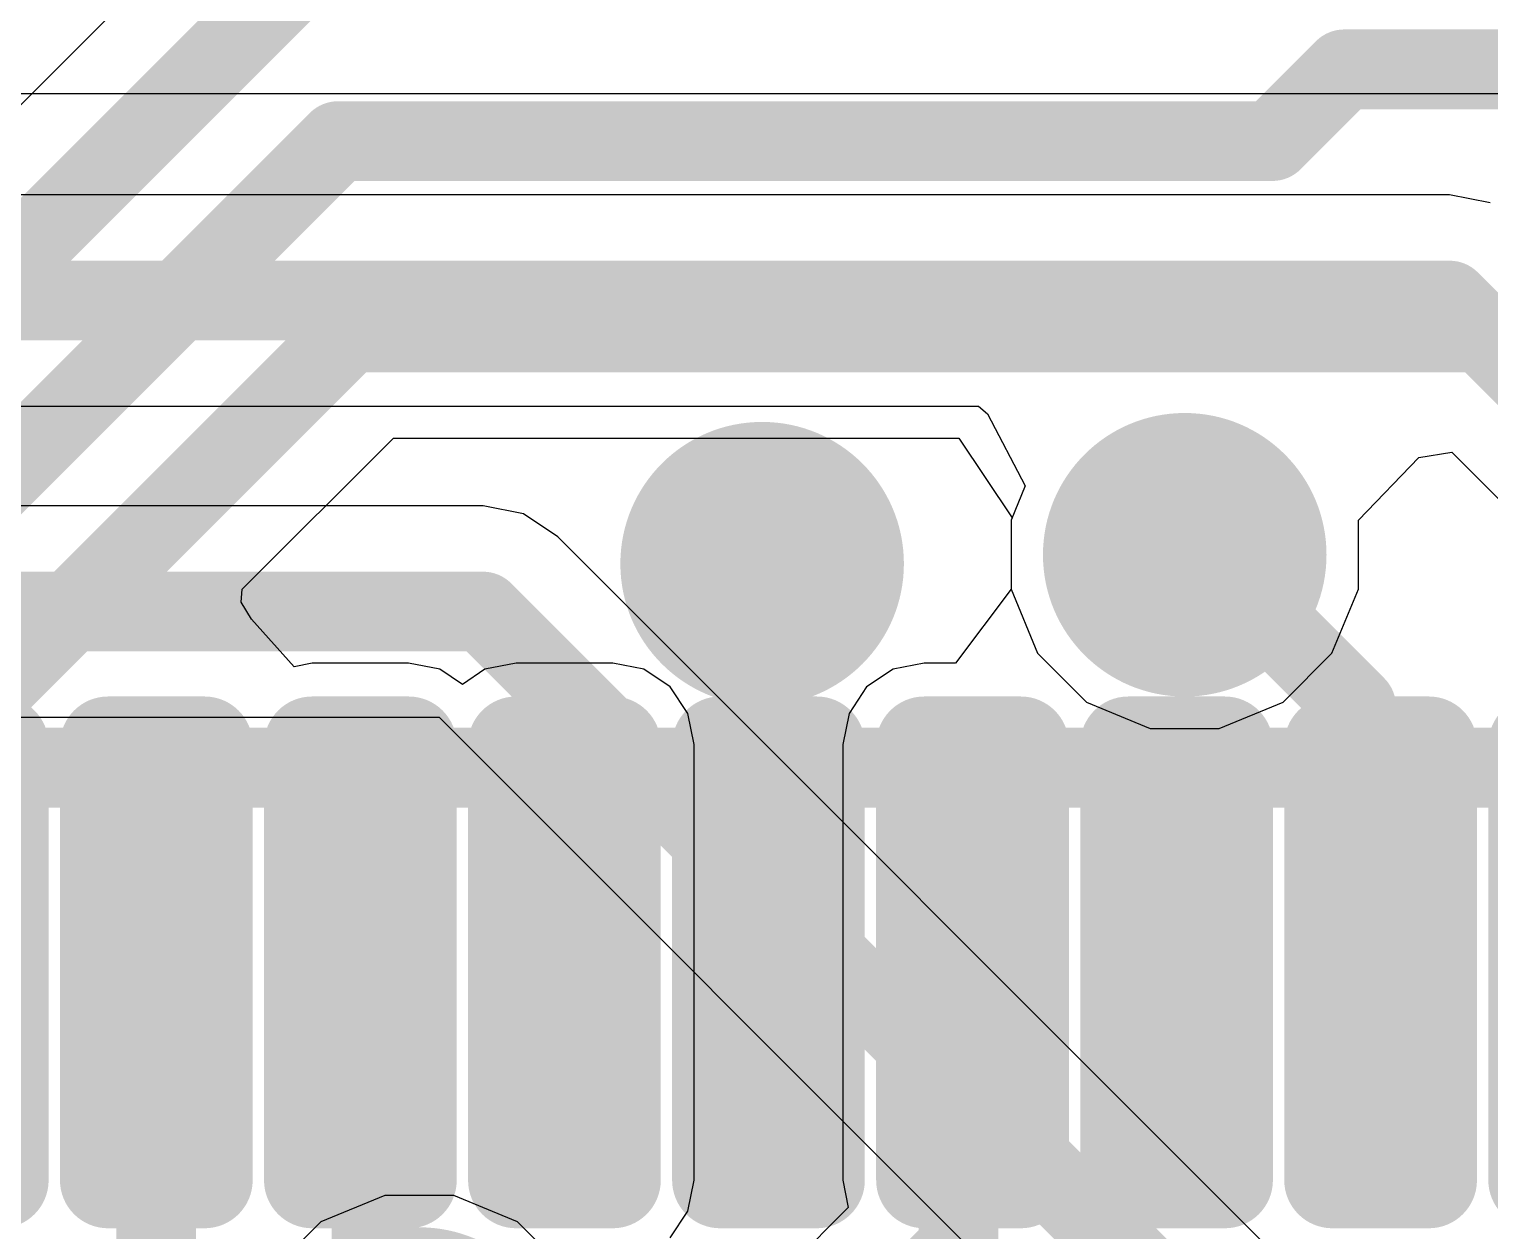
# Model space of a CAD drawing. Header units: inches. Extents: x 2.95 to 6.74, y 1.23 to 4.83.
# Drawn here: x 5.5661 to 5.7493, y 2.8033 to 2.954 of the extents above; entities that cross this region are included whole.
import ezdxf

# ---------------------------------------------------------------- set-up
doc = ezdxf.new("R2010")
doc.units = ezdxf.units.IN
doc.header["$MEASUREMENT"] = 0
for name, color, linetype in [('Bottom Layer', 5, 'Continuous'), ('Bottom Solder', 6, 'Continuous'), ('GND', 76, 'Continuous'), ('Mechanical 10', 56, 'Continuous'), ('PWR', 16, 'Continuous'), ('Top Layer', 1, 'Continuous'), ('Top Paste', 8, 'Continuous'), ('Top Solder', 216, 'Continuous'), ('Via Holes', 16, 'Continuous')]:
    doc.layers.add(name, color=color, linetype=linetype)

# ---------------------------------------------------------------- blocks, each defined once
blk = doc.blocks.new('SOP65P640X120_24N_1')
at = {"layer": 'Top Layer'}
h = blk.add_hatch(color=1, dxfattribs=at)
edge = h.paths.add_edge_path()
edge.add_arc((0.14031, 0.08351), 0.00202, 270, 360)
edge.add_line((0.14232, 0.08351), (0.14232, 0.09562))
edge.add_arc((0.14031, 0.09562), 0.00202, 0, 90)
edge.add_line((0.14031, 0.09764), (0.08568, 0.09764))
edge.add_arc((0.08568, 0.09562), 0.00202, 90, 180)
edge.add_line((0.08366, 0.09562), (0.08366, 0.08351))
edge.add_arc((0.08568, 0.08351), 0.00202, 180, 270)
edge.add_line((0.08568, 0.0815), (0.14031, 0.0815))
h = blk.add_hatch(color=1, dxfattribs=at)
edge = h.paths.add_edge_path()
edge.add_arc((0.14031, 0.05792), 0.00202, 270, 360)
edge.add_line((0.14232, 0.05792), (0.14232, 0.07003))
edge.add_arc((0.14031, 0.07003), 0.00202, 0, 90)
edge.add_line((0.14031, 0.07205), (0.08568, 0.07205))
edge.add_arc((0.08568, 0.07003), 0.00202, 90, 180)
edge.add_line((0.08366, 0.07003), (0.08366, 0.05792))
edge.add_arc((0.08568, 0.05792), 0.00202, 180, 270)
edge.add_line((0.08568, 0.05591), (0.14031, 0.05591))
h = blk.add_hatch(color=1, dxfattribs=at)
edge = h.paths.add_edge_path()
edge.add_arc((0.14031, 0.03233), 0.00202, 270, 360)
edge.add_line((0.14232, 0.03233), (0.14232, 0.04444))
edge.add_arc((0.14031, 0.04444), 0.00202, 0, 90)
edge.add_line((0.14031, 0.04646), (0.08568, 0.04646))
edge.add_arc((0.08568, 0.04444), 0.00202, 90, 180)
edge.add_line((0.08366, 0.04444), (0.08366, 0.03233))
edge.add_arc((0.08568, 0.03233), 0.00202, 180, 270)
edge.add_line((0.08568, 0.03031), (0.14031, 0.03031))
h = blk.add_hatch(color=1, dxfattribs=at)
edge = h.paths.add_edge_path()
edge.add_arc((0.14031, 0.00674), 0.00202, 270, 360)
edge.add_line((0.14232, 0.00674), (0.14232, 0.01885))
edge.add_arc((0.14031, 0.01885), 0.00202, 0, 90)
edge.add_line((0.14031, 0.02087), (0.08568, 0.02087))
edge.add_arc((0.08568, 0.01885), 0.00202, 90, 180)
edge.add_line((0.08366, 0.01885), (0.08366, 0.00674))
edge.add_arc((0.08568, 0.00674), 0.00202, 180, 270)
edge.add_line((0.08568, 0.00472), (0.14031, 0.00472))
h = blk.add_hatch(color=1, dxfattribs=at)
edge = h.paths.add_edge_path()
edge.add_arc((0.14031, -0.01885), 0.00202, 270, 360)
edge.add_line((0.14232, -0.01885), (0.14232, -0.00674))
edge.add_arc((0.14031, -0.00674), 0.00202, 0, 90)
edge.add_line((0.14031, -0.00472), (0.08568, -0.00472))
edge.add_arc((0.08568, -0.00674), 0.00202, 90, 180)
edge.add_line((0.08366, -0.00674), (0.08366, -0.01885))
edge.add_arc((0.08568, -0.01885), 0.00202, 180, 270)
edge.add_line((0.08568, -0.02087), (0.14031, -0.02087))
h = blk.add_hatch(color=1, dxfattribs=at)
edge = h.paths.add_edge_path()
edge.add_arc((0.14031, -0.04444), 0.00202, 270, 360)
edge.add_line((0.14232, -0.04444), (0.14232, -0.03233))
edge.add_arc((0.14031, -0.03233), 0.00202, 0, 90)
edge.add_line((0.14031, -0.03031), (0.08568, -0.03031))
edge.add_arc((0.08568, -0.03233), 0.00202, 90, 180)
edge.add_line((0.08366, -0.03233), (0.08366, -0.04444))
edge.add_arc((0.08568, -0.04444), 0.00202, 180, 270)
edge.add_line((0.08568, -0.04646), (0.14031, -0.04646))
h = blk.add_hatch(color=1, dxfattribs=at)
edge = h.paths.add_edge_path()
edge.add_arc((0.14031, -0.07003), 0.00202, 270, 360)
edge.add_line((0.14232, -0.07003), (0.14232, -0.05792))
edge.add_arc((0.14031, -0.05792), 0.00202, 0, 90)
edge.add_line((0.14031, -0.05591), (0.08568, -0.05591))
edge.add_arc((0.08568, -0.05792), 0.00202, 90, 180)
edge.add_line((0.08366, -0.05792), (0.08366, -0.07003))
edge.add_arc((0.08568, -0.07003), 0.00202, 180, 270)
edge.add_line((0.08568, -0.07205), (0.14031, -0.07205))
at = {"layer": 'Top Paste'}
h = blk.add_hatch(color=8, dxfattribs=at)
edge = h.paths.add_edge_path()
edge.add_arc((0.14031, 0.08351), 0.00202, 270, 360)
edge.add_line((0.14232, 0.08351), (0.14232, 0.09562))
edge.add_arc((0.14031, 0.09562), 0.00202, 0, 90)
edge.add_line((0.14031, 0.09764), (0.08568, 0.09764))
edge.add_arc((0.08568, 0.09562), 0.00202, 90, 180)
edge.add_line((0.08366, 0.09562), (0.08366, 0.08351))
edge.add_arc((0.08568, 0.08351), 0.00202, 180, 270)
edge.add_line((0.08568, 0.0815), (0.14031, 0.0815))
h = blk.add_hatch(color=8, dxfattribs=at)
edge = h.paths.add_edge_path()
edge.add_arc((0.14031, 0.05792), 0.00202, 270, 360)
edge.add_line((0.14232, 0.05792), (0.14232, 0.07003))
edge.add_arc((0.14031, 0.07003), 0.00202, 0, 90)
edge.add_line((0.14031, 0.07205), (0.08568, 0.07205))
edge.add_arc((0.08568, 0.07003), 0.00202, 90, 180)
edge.add_line((0.08366, 0.07003), (0.08366, 0.05792))
edge.add_arc((0.08568, 0.05792), 0.00202, 180, 270)
edge.add_line((0.08568, 0.05591), (0.14031, 0.05591))
h = blk.add_hatch(color=8, dxfattribs=at)
edge = h.paths.add_edge_path()
edge.add_arc((0.14031, 0.03233), 0.00202, 270, 360)
edge.add_line((0.14232, 0.03233), (0.14232, 0.04444))
edge.add_arc((0.14031, 0.04444), 0.00202, 0, 90)
edge.add_line((0.14031, 0.04646), (0.08568, 0.04646))
edge.add_arc((0.08568, 0.04444), 0.00202, 90, 180)
edge.add_line((0.08366, 0.04444), (0.08366, 0.03233))
edge.add_arc((0.08568, 0.03233), 0.00202, 180, 270)
edge.add_line((0.08568, 0.03031), (0.14031, 0.03031))
h = blk.add_hatch(color=8, dxfattribs=at)
edge = h.paths.add_edge_path()
edge.add_arc((0.14031, 0.00674), 0.00202, 270, 360)
edge.add_line((0.14232, 0.00674), (0.14232, 0.01885))
edge.add_arc((0.14031, 0.01885), 0.00202, 0, 90)
edge.add_line((0.14031, 0.02087), (0.08568, 0.02087))
edge.add_arc((0.08568, 0.01885), 0.00202, 90, 180)
edge.add_line((0.08366, 0.01885), (0.08366, 0.00674))
edge.add_arc((0.08568, 0.00674), 0.00202, 180, 270)
edge.add_line((0.08568, 0.00472), (0.14031, 0.00472))
h = blk.add_hatch(color=8, dxfattribs=at)
edge = h.paths.add_edge_path()
edge.add_arc((0.14031, -0.01885), 0.00202, 270, 360)
edge.add_line((0.14232, -0.01885), (0.14232, -0.00674))
edge.add_arc((0.14031, -0.00674), 0.00202, 0, 90)
edge.add_line((0.14031, -0.00472), (0.08568, -0.00472))
edge.add_arc((0.08568, -0.00674), 0.00202, 90, 180)
edge.add_line((0.08366, -0.00674), (0.08366, -0.01885))
edge.add_arc((0.08568, -0.01885), 0.00202, 180, 270)
edge.add_line((0.08568, -0.02087), (0.14031, -0.02087))
h = blk.add_hatch(color=8, dxfattribs=at)
edge = h.paths.add_edge_path()
edge.add_arc((0.14031, -0.04444), 0.00202, 270, 360)
edge.add_line((0.14232, -0.04444), (0.14232, -0.03233))
edge.add_arc((0.14031, -0.03233), 0.00202, 0, 90)
edge.add_line((0.14031, -0.03031), (0.08568, -0.03031))
edge.add_arc((0.08568, -0.03233), 0.00202, 90, 180)
edge.add_line((0.08366, -0.03233), (0.08366, -0.04444))
edge.add_arc((0.08568, -0.04444), 0.00202, 180, 270)
edge.add_line((0.08568, -0.04646), (0.14031, -0.04646))
h = blk.add_hatch(color=8, dxfattribs=at)
edge = h.paths.add_edge_path()
edge.add_arc((0.14031, -0.07003), 0.00202, 270, 360)
edge.add_line((0.14232, -0.07003), (0.14232, -0.05792))
edge.add_arc((0.14031, -0.05792), 0.00202, 0, 90)
edge.add_line((0.14031, -0.05591), (0.08568, -0.05591))
edge.add_arc((0.08568, -0.05792), 0.00202, 90, 180)
edge.add_line((0.08366, -0.05792), (0.08366, -0.07003))
edge.add_arc((0.08568, -0.07003), 0.00202, 180, 270)
edge.add_line((0.08568, -0.07205), (0.14031, -0.07205))
at = {"layer": 'Top Solder'}
h = blk.add_hatch(color=216, dxfattribs=at)
edge = h.paths.add_edge_path()
edge.add_arc((0.14031, 0.1091), 0.00603, 270, 360)
edge.add_line((0.14634, 0.1091), (0.14634, 0.12121))
edge.add_arc((0.14031, 0.12121), 0.00603, 0, 90)
edge.add_line((0.14031, 0.12724), (0.08568, 0.12724))
edge.add_arc((0.08568, 0.12121), 0.00603, 90, 180)
edge.add_line((0.07965, 0.12121), (0.07965, 0.1091))
edge.add_arc((0.08568, 0.1091), 0.00603, 180, 270)
edge.add_line((0.08568, 0.10307), (0.14031, 0.10307))
h = blk.add_hatch(color=216, dxfattribs=at)
edge = h.paths.add_edge_path()
edge.add_arc((0.14031, 0.08351), 0.00603, 270, 360)
edge.add_line((0.14634, 0.08351), (0.14634, 0.09562))
edge.add_arc((0.14031, 0.09562), 0.00603, 0, 90)
edge.add_line((0.14031, 0.10165), (0.08568, 0.10165))
edge.add_arc((0.08568, 0.09562), 0.00603, 90, 180)
edge.add_line((0.07965, 0.09562), (0.07965, 0.08351))
edge.add_arc((0.08568, 0.08351), 0.00603, 180, 270)
edge.add_line((0.08568, 0.07748), (0.14031, 0.07748))
h = blk.add_hatch(color=216, dxfattribs=at)
edge = h.paths.add_edge_path()
edge.add_arc((0.14031, 0.05792), 0.00603, 270, 360)
edge.add_line((0.14634, 0.05792), (0.14634, 0.07003))
edge.add_arc((0.14031, 0.07003), 0.00603, 0, 90)
edge.add_line((0.14031, 0.07606), (0.08568, 0.07606))
edge.add_arc((0.08568, 0.07003), 0.00603, 90, 180)
edge.add_line((0.07965, 0.07003), (0.07965, 0.05792))
edge.add_arc((0.08568, 0.05792), 0.00603, 180, 270)
edge.add_line((0.08568, 0.05189), (0.14031, 0.05189))
h = blk.add_hatch(color=216, dxfattribs=at)
edge = h.paths.add_edge_path()
edge.add_arc((0.14031, 0.03233), 0.00603, 270, 360)
edge.add_line((0.14634, 0.03233), (0.14634, 0.04444))
edge.add_arc((0.14031, 0.04444), 0.00603, 0, 90)
edge.add_line((0.14031, 0.05047), (0.08568, 0.05047))
edge.add_arc((0.08568, 0.04444), 0.00603, 90, 180)
edge.add_line((0.07965, 0.04444), (0.07965, 0.03233))
edge.add_arc((0.08568, 0.03233), 0.00603, 180, 270)
edge.add_line((0.08568, 0.0263), (0.14031, 0.0263))
h = blk.add_hatch(color=216, dxfattribs=at)
edge = h.paths.add_edge_path()
edge.add_arc((0.14031, 0.00674), 0.00603, 270, 360)
edge.add_line((0.14634, 0.00674), (0.14634, 0.01885))
edge.add_arc((0.14031, 0.01885), 0.00603, 0, 90)
edge.add_line((0.14031, 0.02488), (0.08568, 0.02488))
edge.add_arc((0.08568, 0.01885), 0.00603, 90, 180)
edge.add_line((0.07965, 0.01885), (0.07965, 0.00674))
edge.add_arc((0.08568, 0.00674), 0.00603, 180, 270)
edge.add_line((0.08568, 0.00071), (0.14031, 0.00071))
h = blk.add_hatch(color=216, dxfattribs=at)
edge = h.paths.add_edge_path()
edge.add_arc((0.14031, -0.01885), 0.00603, 270, 360)
edge.add_line((0.14634, -0.01885), (0.14634, -0.00674))
edge.add_arc((0.14031, -0.00674), 0.00603, 0, 90)
edge.add_line((0.14031, -0.00071), (0.08568, -0.00071))
edge.add_arc((0.08568, -0.00674), 0.00603, 90, 180)
edge.add_line((0.07965, -0.00674), (0.07965, -0.01885))
edge.add_arc((0.08568, -0.01885), 0.00603, 180, 270)
edge.add_line((0.08568, -0.02488), (0.14031, -0.02488))
h = blk.add_hatch(color=216, dxfattribs=at)
edge = h.paths.add_edge_path()
edge.add_arc((0.14031, -0.04444), 0.00603, 270, 360)
edge.add_line((0.14634, -0.04444), (0.14634, -0.03233))
edge.add_arc((0.14031, -0.03233), 0.00603, 0, 90)
edge.add_line((0.14031, -0.0263), (0.08568, -0.0263))
edge.add_arc((0.08568, -0.03233), 0.00603, 90, 180)
edge.add_line((0.07965, -0.03233), (0.07965, -0.04444))
edge.add_arc((0.08568, -0.04444), 0.00603, 180, 270)
edge.add_line((0.08568, -0.05047), (0.14031, -0.05047))
h = blk.add_hatch(color=216, dxfattribs=at)
edge = h.paths.add_edge_path()
edge.add_arc((0.14031, -0.07003), 0.00603, 270, 360)
edge.add_line((0.14634, -0.07003), (0.14634, -0.05792))
edge.add_arc((0.14031, -0.05792), 0.00603, 0, 90)
edge.add_line((0.14031, -0.05189), (0.08568, -0.05189))
edge.add_arc((0.08568, -0.05792), 0.00603, 90, 180)
edge.add_line((0.07965, -0.05792), (0.07965, -0.07003))
edge.add_arc((0.08568, -0.07003), 0.00603, 180, 270)
edge.add_line((0.08568, -0.07606), (0.14031, -0.07606))
h = blk.add_hatch(color=216, dxfattribs=at)
edge = h.paths.add_edge_path()
edge.add_arc((0.14031, -0.09562), 0.00603, 270, 360)
edge.add_line((0.14634, -0.09562), (0.14634, -0.08351))
edge.add_arc((0.14031, -0.08351), 0.00603, 0, 90)
edge.add_line((0.14031, -0.07748), (0.08568, -0.07748))
edge.add_arc((0.08568, -0.08351), 0.00603, 90, 180)
edge.add_line((0.07965, -0.08351), (0.07965, -0.09562))
edge.add_arc((0.08568, -0.09562), 0.00603, 180, 270)
edge.add_line((0.08568, -0.10165), (0.14031, -0.10165))
at = {"layer": 'Mechanical 10'}
blk.add_lwpolyline([(0.08858, -0.15551, 0.01, 0.01, 0), (0.08858, 0.15551, 0.01, 0.01, 0)], format="xyseb", dxfattribs=at)

msp = doc.modelspace()

# ---------------------------------------------------------------- hatches: boundary and pattern name
at = {"layer": 'Bottom Layer'}
h = msp.add_hatch(color=5, dxfattribs=at)
edge = h.paths.add_edge_path()
edge.add_arc((5.711, 2.88812), 0.01378, 0, 360)
h = msp.add_hatch(color=5, dxfattribs=at)
edge = h.paths.add_edge_path()
edge.add_arc((5.658, 2.887), 0.01378, 0, 360)
at = {"layer": 'Bottom Solder'}
h = msp.add_hatch(color=6, dxfattribs=at)
edge = h.paths.add_edge_path()
edge.add_arc((5.711, 2.88812), 0.01778, 0, 360)
h = msp.add_hatch(color=6, dxfattribs=at)
edge = h.paths.add_edge_path()
edge.add_arc((5.658, 2.887), 0.01778, 0, 360)
h = msp.add_hatch(color=6, dxfattribs=at)
edge = h.paths.add_edge_path()
edge.add_arc((5.615, 2.786), 0.01778, 0, 360)
at = {"layer": 'GND'}
h = msp.add_hatch(color=76, dxfattribs=at)
edge = h.paths.add_edge_path()
edge.add_arc((5.711, 2.88812), 0.01591, 0, 360)
at = {"layer": 'PWR'}
h = msp.add_hatch(color=16, dxfattribs=at)
edge = h.paths.add_edge_path()
edge.add_arc((5.658, 2.887), 0.01591, 0, 360)
at = {"layer": 'Top Layer'}
h = msp.add_hatch(color=1, dxfattribs=at)
edge = h.paths.add_edge_path()
edge.add_arc((5.711, 2.88812), 0.01378, 0, 360)
h = msp.add_hatch(color=1, dxfattribs=at)
edge = h.paths.add_edge_path()
edge.add_arc((5.658, 2.887), 0.01378, 0, 360)
at = {"layer": 'Top Solder'}
h = msp.add_hatch(color=216, dxfattribs=at)
edge = h.paths.add_edge_path()
edge.add_arc((5.711, 2.88812), 0.01778, 0, 360)
h = msp.add_hatch(color=216, dxfattribs=at)
edge = h.paths.add_edge_path()
edge.add_arc((5.658, 2.887), 0.01778, 0, 360)
h = msp.add_hatch(color=216, dxfattribs=at)
edge = h.paths.add_edge_path()
edge.add_arc((5.615, 2.786), 0.01778, 0, 360)
at = {"layer": 'Via Holes'}
h = msp.add_hatch(color=7, dxfattribs=at)
edge = h.paths.add_edge_path()
edge.add_arc((5.658, 2.887), 0.00591, 0, 360)
h = msp.add_hatch(color=7, dxfattribs=at)
edge = h.paths.add_edge_path()
edge.add_arc((5.711, 2.88812), 0.00591, 0, 360)

# ---------------------------------------------------------------- linework, layer by layer
at = {"layer": 'Bottom Layer'}
for p, q in [((5.54991, 2.94597), (5.99376, 2.94597)), ((5.74422, 2.93325), (5.47149, 2.93325)), ((5.74929, 2.93225), (5.74422, 2.93325)), ((5.47365, 2.90675), (5.68514, 2.90675)), ((5.68514, 2.90675), (5.68626, 2.9058)), ((5.68626, 2.9058), (5.691, 2.89675)), ((5.73278, 2.89245), (5.74034, 2.90034)), ((5.74034, 2.90034), (5.7445, 2.90097)), ((5.7445, 2.90097), (5.75322, 2.89225)), ((5.691, 2.89675), (5.68922, 2.89245)), ((5.623, 2.89425), (5.46948, 2.89425)), ((5.62807, 2.89325), (5.623, 2.89425)), ((5.63237, 2.89037), (5.62807, 2.89325)), ((5.68922, 2.89245), (5.68922, 2.88379)), ((5.73278, 2.88379), (5.73278, 2.89245)), ((5.72797, 2.79478), (5.63237, 2.89037)), ((5.68922, 2.88379), (5.69254, 2.87578)), ((5.72946, 2.87578), (5.73278, 2.88379)), ((5.69254, 2.87578), (5.69866, 2.86965)), ((5.72334, 2.86965), (5.72946, 2.87578)), ((5.69866, 2.86965), (5.70667, 2.86634)), ((5.71533, 2.86634), (5.72334, 2.86965)), ((5.458, 2.86775), (5.61751, 2.86775)), ((5.61751, 2.86775), (5.70922, 2.77603)), ((5.70667, 2.86634), (5.71533, 2.86634)), ((5.61067, 2.80778), (5.60266, 2.80446)), ((5.61933, 2.80778), (5.61067, 2.80778)), ((5.62734, 2.80446), (5.61933, 2.80778)), ((5.60266, 2.80446), (5.59654, 2.79834)), ((5.63346, 2.79834), (5.62734, 2.80446))]:
    msp.add_line(p, q, dxfattribs=at)
for points in [[(5.466, 2.92, 0.01, 0.01, 0), (5.74422, 2.92, 0.01, 0.01, 0)], [(5.74422, 2.92, 0.01, 0.01, 0), (5.775, 2.88922, 0.01, 0.01, 0)], [(5.458, 2.881, 0.01, 0.01, 0), (5.623, 2.881, 0.01, 0.01, 0)], [(5.623, 2.881, 0.01, 0.01, 0), (5.731, 2.773, 0.01, 0.01, 0)]]:
    msp.add_lwpolyline(points, format="xyseb", dxfattribs=at)
for points in [[(5.74172, 2.92, 0.005, 0.005, 1), (5.74672, 2.92, 0.005, 0.005, 1)], [(5.74172, 2.92, 0.005, 0.005, 1), (5.74672, 2.92, 0.005, 0.005, 1)], [(5.6205, 2.881, 0.005, 0.005, 1), (5.6255, 2.881, 0.005, 0.005, 1)], [(5.6205, 2.881, 0.005, 0.005, 1), (5.6255, 2.881, 0.005, 0.005, 1)]]:
    msp.add_lwpolyline(points, format="xyseb", close=True, dxfattribs=at)
at = {"layer": 'Top Layer'}
for p, q in [((5.57945, 2.95897), (5.49895, 2.87847)), ((5.59281, 2.88379), (5.61177, 2.90275)), ((5.61177, 2.90275), (5.68266, 2.90275)), ((5.68266, 2.90275), (5.68934, 2.89275)), ((5.68934, 2.89275), (5.68922, 2.89245)), ((5.68922, 2.89245), (5.68922, 2.88379)), ((5.59268, 2.88219), (5.59281, 2.88379)), ((5.68922, 2.88379), (5.68223, 2.87453)), ((5.59395, 2.88003), (5.59268, 2.88219)), ((5.5993, 2.87408), (5.59395, 2.88003)), ((5.60156, 2.87453), (5.5993, 2.87408)), ((5.61367, 2.87453), (5.60156, 2.87453)), ((5.61758, 2.87376), (5.61367, 2.87453)), ((5.62715, 2.87453), (5.62324, 2.87376)), ((5.63926, 2.87453), (5.62715, 2.87453)), ((5.64317, 2.87376), (5.63926, 2.87453)), ((5.67833, 2.87453), (5.67442, 2.87376)), ((5.68223, 2.87453), (5.67833, 2.87453)), ((5.62041, 2.87186), (5.61758, 2.87376)), ((5.62324, 2.87376), (5.62041, 2.87186)), ((5.64648, 2.87154), (5.64317, 2.87376)), ((5.67442, 2.87376), (5.67111, 2.87154)), ((5.64869, 2.86823), (5.64648, 2.87154)), ((5.67111, 2.87154), (5.6689, 2.86823)), ((5.64947, 2.86432), (5.64869, 2.86823)), ((5.6689, 2.86823), (5.66812, 2.86432)), ((5.64947, 2.80969), (5.64947, 2.86432)), ((5.66812, 2.86432), (5.66812, 2.80969)), ((5.64869, 2.80579), (5.64947, 2.80969)), ((5.66812, 2.80969), (5.6688, 2.80625)), ((5.6688, 2.80625), (5.65863, 2.79607)), ((5.64648, 2.80247), (5.64869, 2.80579))]:
    msp.add_line(p, q, dxfattribs=at)
for points in [[(5.50832, 2.86909, 0.01, 0.01, 0), (5.59845, 2.95922, 0.01, 0.01, 0)], [(5.722, 2.94, 0.01, 0.01, 0), (5.731, 2.949, 0.01, 0.01, 0)], [(5.731, 2.949, 0.01, 0.01, 0), (5.854, 2.949, 0.01, 0.01, 0)], [(5.53391, 2.86909, 0.01, 0.01, 0), (5.60482, 2.94, 0.01, 0.01, 0)], [(5.60482, 2.94, 0.01, 0.01, 0), (5.722, 2.94, 0.01, 0.01, 0)], [(5.56095, 2.87068, 0.01, 0.01, 0), (5.60628, 2.916, 0.01, 0.01, 0)], [(5.60628, 2.916, 0.01, 0.01, 0), (5.824, 2.916, 0.01, 0.01, 0)], [(5.711, 2.88812, 0.01, 0.01, 0), (5.71347, 2.88812, 0.01, 0.01, 0)], [(5.71347, 2.88812, 0.01, 0.01, 0), (5.7325, 2.86909, 0.01, 0.01, 0)], [(5.658, 2.83621, 0.01, 0.01, 0), (5.658, 2.887, 0.01, 0.01, 0)], [(5.7325, 2.83753, 0.01, 0.01, 0), (5.7325, 2.86909, 0.01, 0.01, 0)], [(5.609, 2.798, 0.01, 0.01, 0), (5.609, 2.839, 0.01, 0.01, 0)], [(5.58202, 2.79402, 0.01, 0.01, 0), (5.58202, 2.83701, 0.01, 0.01, 0)], [(5.6568, 2.83501, 0.01, 0.01, 0), (5.658, 2.83621, 0.01, 0.01, 0)], [(5.68263, 2.83525, 0.01, 0.01, 0), (5.68439, 2.83701, 0.01, 0.01, 0)], [(5.7325, 2.83753, 0.01, 0.01, 0), (5.73429, 2.83574, 0.01, 0.01, 0)], [(5.68263, 2.80133, 0.01, 0.01, 0), (5.68263, 2.83525, 0.01, 0.01, 0)], [(5.668, 2.7867, 0.01, 0.01, 0), (5.68263, 2.80133, 0.01, 0.01, 0)]]:
    msp.add_lwpolyline(points, format="xyseb", dxfattribs=at)
for points in [[(5.7285, 2.949, 0.005, 0.005, 1), (5.7335, 2.949, 0.005, 0.005, 1)], [(5.7285, 2.949, 0.005, 0.005, 1), (5.7335, 2.949, 0.005, 0.005, 1)], [(5.60232, 2.94, 0.005, 0.005, 1), (5.60732, 2.94, 0.005, 0.005, 1)], [(5.60232, 2.94, 0.005, 0.005, 1), (5.60732, 2.94, 0.005, 0.005, 1)], [(5.7195, 2.94, 0.005, 0.005, 1), (5.7245, 2.94, 0.005, 0.005, 1)], [(5.7195, 2.94, 0.005, 0.005, 1), (5.7245, 2.94, 0.005, 0.005, 1)], [(5.60378, 2.916, 0.005, 0.005, 1), (5.60878, 2.916, 0.005, 0.005, 1)], [(5.60378, 2.916, 0.005, 0.005, 1), (5.60878, 2.916, 0.005, 0.005, 1)], [(5.7085, 2.88812, 0.005, 0.005, 1), (5.7135, 2.88812, 0.005, 0.005, 1)], [(5.71097, 2.88812, 0.005, 0.005, 1), (5.71597, 2.88812, 0.005, 0.005, 1)], [(5.71097, 2.88812, 0.005, 0.005, 1), (5.71597, 2.88812, 0.005, 0.005, 1)], [(5.6555, 2.887, 0.005, 0.005, 1), (5.6605, 2.887, 0.005, 0.005, 1)], [(5.73, 2.86909, 0.005, 0.005, 1), (5.735, 2.86909, 0.005, 0.005, 1)], [(5.73, 2.86909, 0.005, 0.005, 1), (5.735, 2.86909, 0.005, 0.005, 1)], [(5.6065, 2.839, 0.005, 0.005, 1), (5.6115, 2.839, 0.005, 0.005, 1)], [(5.57952, 2.83701, 0.005, 0.005, 1), (5.58452, 2.83701, 0.005, 0.005, 1)], [(5.6555, 2.83621, 0.005, 0.005, 1), (5.6605, 2.83621, 0.005, 0.005, 1)], [(5.6555, 2.83621, 0.005, 0.005, 1), (5.6605, 2.83621, 0.005, 0.005, 1)], [(5.68189, 2.83701, 0.005, 0.005, 1), (5.68689, 2.83701, 0.005, 0.005, 1)], [(5.73, 2.83753, 0.005, 0.005, 1), (5.735, 2.83753, 0.005, 0.005, 1)], [(5.73, 2.83753, 0.005, 0.005, 1), (5.735, 2.83753, 0.005, 0.005, 1)], [(5.6543, 2.83501, 0.005, 0.005, 1), (5.6593, 2.83501, 0.005, 0.005, 1)], [(5.68013, 2.83525, 0.005, 0.005, 1), (5.68513, 2.83525, 0.005, 0.005, 1)], [(5.68013, 2.83525, 0.005, 0.005, 1), (5.68513, 2.83525, 0.005, 0.005, 1)], [(5.73179, 2.83574, 0.005, 0.005, 1), (5.73679, 2.83574, 0.005, 0.005, 1)], [(5.68013, 2.80133, 0.005, 0.005, 1), (5.68513, 2.80133, 0.005, 0.005, 1)], [(5.68013, 2.80133, 0.005, 0.005, 1), (5.68513, 2.80133, 0.005, 0.005, 1)]]:
    msp.add_lwpolyline(points, format="xyseb", close=True, dxfattribs=at)

# ---------------------------------------------------------------- block references
at = {"rotation": 270}
msp.add_blockref('SOP65P640X120_24N_1', (5.646, 2.95), dxfattribs=at)

doc.saveas('drawing.dxf')
